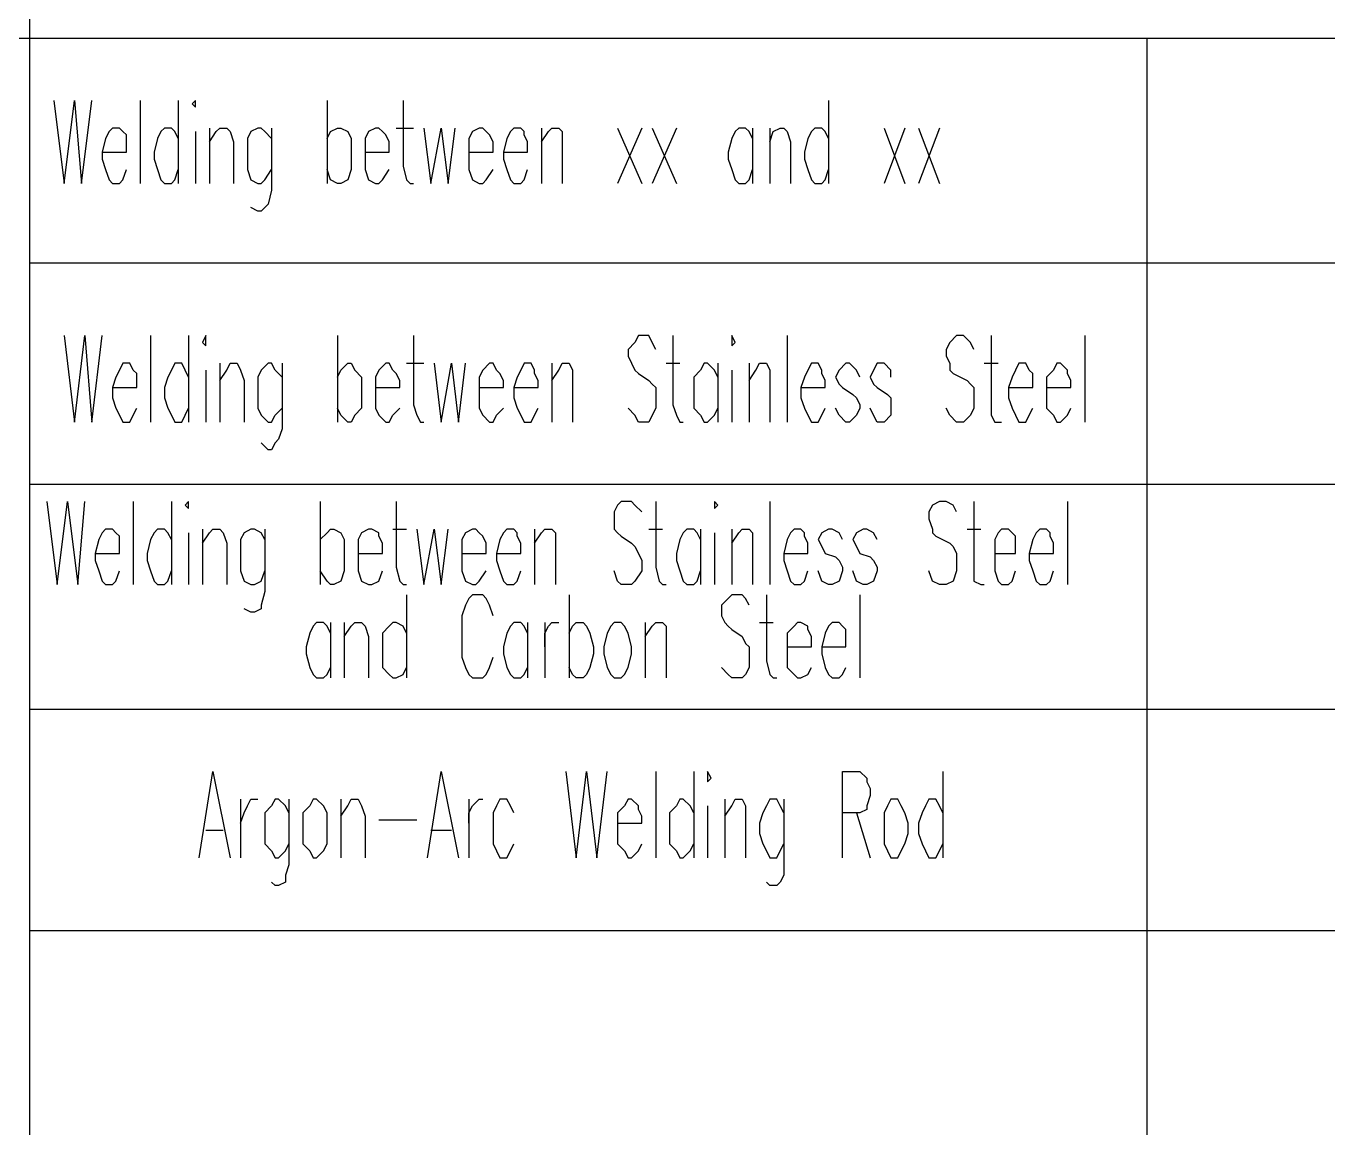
# Model space of a CAD drawing. Extents: x 13.06 to 16.25, y 9.33 to 13.85.
# Drawn here: x 15.7387 to 15.9896, y 13.1159 to 13.3283 of the extents above; entities that cross this region are included whole.
import ezdxf

# ---------------------------------------------------------------- set-up
doc = ezdxf.new("R2010")
doc.units = 0
doc.header["$MEASUREMENT"] = 0
doc.linetypes.add('AUSGEZOGEN', pattern=[0])
doc.layers.get('0').update_dxf_attribs({"linetype": 'AUSGEZOGEN'})

msp = doc.modelspace()

# ---------------------------------------------------------------- linework, layer by layer
for points in [[(15.73933, 13.584), (15.73933, 12.81)], [(15.71267, 13.326), (16.19667, 13.326)], [(15.95467, 13.326), (15.95467, 12.81)], [(15.744, 13.314), (15.746, 13.298), (15.746, 13.298), (15.748, 13.314), (15.748, 13.314), (15.74933, 13.298), (15.74933, 13.298), (15.75133, 13.314)], [(15.76067, 13.314), (15.76067, 13.298)], [(15.768, 13.314), (15.768, 13.298)], [(15.77067, 13.31333), (15.77133, 13.31267), (15.77133, 13.31267), (15.77133, 13.314), (15.77133, 13.314), (15.77067, 13.31333), (15.77067, 13.31333)], [(15.79667, 13.314), (15.79667, 13.298)], [(15.81133, 13.314), (15.81133, 13.30133), (15.81133, 13.30133), (15.812, 13.29867), (15.812, 13.29867), (15.81267, 13.298), (15.81267, 13.298), (15.81333, 13.298)], [(15.89333, 13.314), (15.89333, 13.298)], [(15.75333, 13.304), (15.758, 13.304), (15.758, 13.304), (15.758, 13.306), (15.758, 13.306), (15.758, 13.30733), (15.758, 13.30733), (15.75733, 13.308), (15.75733, 13.308), (15.75667, 13.30867), (15.75667, 13.30867), (15.75533, 13.30867), (15.75533, 13.30867), (15.75467, 13.308), (15.75467, 13.308), (15.754, 13.30667), (15.754, 13.30667), (15.75333, 13.304), (15.75333, 13.304), (15.75333, 13.30267), (15.75333, 13.30267), (15.754, 13.30067), (15.754, 13.30067), (15.75467, 13.29867), (15.75467, 13.29867), (15.75533, 13.298), (15.75533, 13.298), (15.75667, 13.298), (15.75667, 13.298), (15.75733, 13.29867), (15.75733, 13.29867), (15.758, 13.30067)], [(15.768, 13.30667), (15.76733, 13.308), (15.76733, 13.308), (15.76667, 13.30867), (15.76667, 13.30867), (15.76533, 13.30867), (15.76533, 13.30867), (15.76467, 13.308), (15.76467, 13.308), (15.764, 13.30667), (15.764, 13.30667), (15.76333, 13.304), (15.76333, 13.304), (15.76333, 13.30267), (15.76333, 13.30267), (15.764, 13.30067), (15.764, 13.30067), (15.76467, 13.29867), (15.76467, 13.29867), (15.76533, 13.298), (15.76533, 13.298), (15.76667, 13.298), (15.76667, 13.298), (15.76733, 13.29867), (15.76733, 13.29867), (15.768, 13.30067)], [(15.77133, 13.308), (15.77133, 13.298)], [(15.774, 13.30867), (15.774, 13.298)], [(15.774, 13.306), (15.77533, 13.308), (15.77533, 13.308), (15.776, 13.30867), (15.776, 13.30867), (15.77733, 13.30867), (15.77733, 13.30867), (15.778, 13.308), (15.778, 13.308), (15.77867, 13.306), (15.77867, 13.306), (15.77867, 13.298)], [(15.786, 13.30667), (15.78467, 13.308), (15.78467, 13.308), (15.784, 13.30867), (15.784, 13.30867), (15.78333, 13.30867), (15.78333, 13.30867), (15.782, 13.308), (15.782, 13.308), (15.78133, 13.30667), (15.78133, 13.30667), (15.78133, 13.30067), (15.78133, 13.30067), (15.782, 13.29867), (15.782, 13.29867), (15.78333, 13.298), (15.78333, 13.298), (15.784, 13.298), (15.784, 13.298), (15.78467, 13.29867), (15.78467, 13.29867), (15.786, 13.30067)], [(15.786, 13.30867), (15.786, 13.29667), (15.786, 13.29667), (15.78533, 13.294), (15.78533, 13.294), (15.78467, 13.29333), (15.78467, 13.29333), (15.784, 13.29267), (15.784, 13.29267), (15.78333, 13.29267), (15.78333, 13.29267), (15.782, 13.29333)], [(15.79667, 13.30667), (15.79733, 13.308), (15.79733, 13.308), (15.79867, 13.30867), (15.79867, 13.30867), (15.79933, 13.30867), (15.79933, 13.30867), (15.80067, 13.308), (15.80067, 13.308), (15.80133, 13.30667), (15.80133, 13.30667), (15.80133, 13.30067), (15.80133, 13.30067), (15.80067, 13.29867), (15.80067, 13.29867), (15.79933, 13.298), (15.79933, 13.298), (15.79867, 13.298), (15.79867, 13.298), (15.79733, 13.29867), (15.79733, 13.29867), (15.79667, 13.30067)], [(15.804, 13.304), (15.80867, 13.304), (15.80867, 13.304), (15.80867, 13.306), (15.80867, 13.306), (15.808, 13.30733), (15.808, 13.30733), (15.80733, 13.308), (15.80733, 13.308), (15.80667, 13.30867), (15.80667, 13.30867), (15.806, 13.30867), (15.806, 13.30867), (15.80467, 13.308), (15.80467, 13.308), (15.804, 13.30667), (15.804, 13.30667), (15.804, 13.30067), (15.804, 13.30067), (15.80467, 13.29867), (15.80467, 13.29867), (15.806, 13.298), (15.806, 13.298), (15.80667, 13.298), (15.80667, 13.298), (15.80733, 13.29867), (15.80733, 13.29867), (15.80867, 13.30067)], [(15.81, 13.30867), (15.81333, 13.30867)], [(15.81533, 13.30867), (15.81667, 13.298), (15.81667, 13.298), (15.81867, 13.30867), (15.81867, 13.30867), (15.82, 13.298), (15.82, 13.298), (15.82133, 13.30867)], [(15.824, 13.304), (15.82867, 13.304), (15.82867, 13.304), (15.82867, 13.306), (15.82867, 13.306), (15.828, 13.30733), (15.828, 13.30733), (15.82733, 13.308), (15.82733, 13.308), (15.82667, 13.30867), (15.82667, 13.30867), (15.826, 13.30867), (15.826, 13.30867), (15.82467, 13.308), (15.82467, 13.308), (15.824, 13.30667), (15.824, 13.30667), (15.824, 13.30067), (15.824, 13.30067), (15.82467, 13.29867), (15.82467, 13.29867), (15.826, 13.298), (15.826, 13.298), (15.82667, 13.298), (15.82667, 13.298), (15.82733, 13.29867), (15.82733, 13.29867), (15.82867, 13.30067)], [(15.83067, 13.304), (15.83533, 13.304), (15.83533, 13.304), (15.83533, 13.306), (15.83533, 13.306), (15.83467, 13.30733), (15.83467, 13.30733), (15.83467, 13.308), (15.83467, 13.308), (15.834, 13.30867), (15.834, 13.30867), (15.83267, 13.30867), (15.83267, 13.30867), (15.832, 13.308), (15.832, 13.308), (15.83133, 13.30667), (15.83133, 13.30667), (15.83067, 13.304), (15.83067, 13.304), (15.83067, 13.30267), (15.83067, 13.30267), (15.83133, 13.30067), (15.83133, 13.30067), (15.832, 13.29867), (15.832, 13.29867), (15.83267, 13.298), (15.83267, 13.298), (15.834, 13.298), (15.834, 13.298), (15.83467, 13.29867), (15.83467, 13.29867), (15.83533, 13.30067)], [(15.838, 13.30867), (15.838, 13.298)], [(15.838, 13.306), (15.83933, 13.308), (15.83933, 13.308), (15.84, 13.30867), (15.84, 13.30867), (15.84133, 13.30867), (15.84133, 13.30867), (15.842, 13.308), (15.842, 13.308), (15.842, 13.298)], [(15.85267, 13.30867), (15.85733, 13.298)], [(15.85733, 13.30867), (15.85267, 13.298)], [(15.85933, 13.30867), (15.864, 13.298)], [(15.864, 13.30867), (15.85933, 13.298)], [(15.87867, 13.30667), (15.878, 13.308), (15.878, 13.308), (15.87733, 13.30867), (15.87733, 13.30867), (15.876, 13.30867), (15.876, 13.30867), (15.87533, 13.308), (15.87533, 13.308), (15.87467, 13.30667), (15.87467, 13.30667), (15.874, 13.304), (15.874, 13.304), (15.874, 13.30267), (15.874, 13.30267), (15.87467, 13.30067), (15.87467, 13.30067), (15.87533, 13.29867), (15.87533, 13.29867), (15.876, 13.298), (15.876, 13.298), (15.87733, 13.298), (15.87733, 13.298), (15.878, 13.29867), (15.878, 13.29867), (15.87867, 13.30067)], [(15.87867, 13.30867), (15.87867, 13.298)], [(15.882, 13.30867), (15.882, 13.298)], [(15.882, 13.306), (15.88267, 13.308), (15.88267, 13.308), (15.884, 13.30867), (15.884, 13.30867), (15.88467, 13.30867), (15.88467, 13.30867), (15.88533, 13.308), (15.88533, 13.308), (15.886, 13.306), (15.886, 13.306), (15.886, 13.298)], [(15.89333, 13.30667), (15.89267, 13.308), (15.89267, 13.308), (15.892, 13.30867), (15.892, 13.30867), (15.89067, 13.30867), (15.89067, 13.30867), (15.89, 13.308), (15.89, 13.308), (15.88933, 13.30667), (15.88933, 13.30667), (15.88867, 13.304), (15.88867, 13.304), (15.88867, 13.30267), (15.88867, 13.30267), (15.88933, 13.30067), (15.88933, 13.30067), (15.89, 13.29867), (15.89, 13.29867), (15.89067, 13.298), (15.89067, 13.298), (15.892, 13.298), (15.892, 13.298), (15.89267, 13.29867), (15.89267, 13.29867), (15.89333, 13.30067)], [(15.904, 13.30867), (15.908, 13.298)], [(15.908, 13.30867), (15.904, 13.298)], [(15.91067, 13.30867), (15.91467, 13.298)], [(15.91467, 13.30867), (15.91067, 13.298)], [(15.73933, 13.28267), (16.19667, 13.28267)], [(15.746, 13.26867), (15.748, 13.252), (15.748, 13.252), (15.75, 13.26867), (15.75, 13.26867), (15.75133, 13.252), (15.75133, 13.252), (15.75333, 13.26867)], [(15.76267, 13.26867), (15.76267, 13.252)], [(15.77, 13.26867), (15.77, 13.252)], [(15.77267, 13.26733), (15.77333, 13.26667), (15.77333, 13.26667), (15.77333, 13.26867), (15.77333, 13.26867), (15.77267, 13.26733), (15.77267, 13.26733)], [(15.79867, 13.26867), (15.79867, 13.252)], [(15.81333, 13.26867), (15.81333, 13.25533), (15.81333, 13.25533), (15.814, 13.25333), (15.814, 13.25333), (15.81467, 13.252), (15.81467, 13.252), (15.81533, 13.252)], [(15.86, 13.266), (15.85933, 13.26733), (15.85933, 13.26733), (15.85867, 13.26867), (15.85867, 13.26867), (15.85667, 13.26867), (15.85667, 13.26867), (15.856, 13.26733), (15.856, 13.26733), (15.85467, 13.266), (15.85467, 13.266), (15.85467, 13.26467), (15.85467, 13.26467), (15.85533, 13.26333), (15.85533, 13.26333), (15.856, 13.262), (15.856, 13.262), (15.85667, 13.26133), (15.85667, 13.26133), (15.85867, 13.26), (15.85867, 13.26), (15.85933, 13.25933), (15.85933, 13.25933), (15.86, 13.25867), (15.86, 13.25867), (15.86, 13.25467), (15.86, 13.25467), (15.85933, 13.25333), (15.85933, 13.25333), (15.85867, 13.252), (15.85867, 13.252), (15.85667, 13.252), (15.85667, 13.252), (15.856, 13.25333), (15.856, 13.25333), (15.85467, 13.25467)], [(15.86333, 13.26867), (15.86333, 13.25533), (15.86333, 13.25533), (15.864, 13.25333), (15.864, 13.25333), (15.86467, 13.252), (15.86467, 13.252), (15.86533, 13.252)], [(15.87467, 13.26733), (15.87467, 13.26667), (15.87467, 13.26667), (15.87533, 13.26733), (15.87533, 13.26733), (15.87467, 13.26867), (15.87467, 13.26867), (15.87467, 13.26733), (15.87467, 13.26733)], [(15.88533, 13.26867), (15.88533, 13.252)], [(15.92133, 13.266), (15.92067, 13.26733), (15.92067, 13.26733), (15.91933, 13.26867), (15.91933, 13.26867), (15.918, 13.26867), (15.918, 13.26867), (15.91667, 13.26733), (15.91667, 13.26733), (15.916, 13.266), (15.916, 13.266), (15.916, 13.26467), (15.916, 13.26467), (15.91667, 13.26333), (15.91667, 13.26333), (15.91667, 13.262), (15.91667, 13.262), (15.91733, 13.26133), (15.91733, 13.26133), (15.92, 13.26), (15.92, 13.26), (15.92067, 13.25933), (15.92067, 13.25933), (15.92133, 13.25867), (15.92133, 13.25867), (15.92133, 13.25467), (15.92133, 13.25467), (15.92067, 13.25333), (15.92067, 13.25333), (15.91933, 13.252), (15.91933, 13.252), (15.918, 13.252), (15.918, 13.252), (15.91667, 13.25333), (15.91667, 13.25333), (15.916, 13.25467)], [(15.92467, 13.26867), (15.92467, 13.25333), (15.92467, 13.25333), (15.92533, 13.252), (15.92533, 13.252), (15.92667, 13.252)], [(15.94267, 13.26867), (15.94267, 13.252)], [(15.75533, 13.25867), (15.76, 13.25867), (15.76, 13.25867), (15.76, 13.26), (15.76, 13.26), (15.76, 13.26133), (15.76, 13.26133), (15.75933, 13.262), (15.75933, 13.262), (15.75867, 13.26333), (15.75867, 13.26333), (15.75733, 13.26333), (15.75733, 13.26333), (15.75667, 13.262), (15.75667, 13.262), (15.756, 13.26067), (15.756, 13.26067), (15.75533, 13.25867), (15.75533, 13.25867), (15.75533, 13.25667), (15.75533, 13.25667), (15.756, 13.25467), (15.756, 13.25467), (15.75667, 13.25333), (15.75667, 13.25333), (15.75733, 13.252), (15.75733, 13.252), (15.75867, 13.252), (15.75867, 13.252), (15.75933, 13.25333), (15.75933, 13.25333), (15.76, 13.25467)], [(15.77, 13.26067), (15.76933, 13.262), (15.76933, 13.262), (15.76867, 13.26333), (15.76867, 13.26333), (15.76733, 13.26333), (15.76733, 13.26333), (15.76667, 13.262), (15.76667, 13.262), (15.766, 13.26067), (15.766, 13.26067), (15.76533, 13.25867), (15.76533, 13.25867), (15.76533, 13.25667), (15.76533, 13.25667), (15.766, 13.25467), (15.766, 13.25467), (15.76667, 13.25333), (15.76667, 13.25333), (15.76733, 13.252), (15.76733, 13.252), (15.76867, 13.252), (15.76867, 13.252), (15.76933, 13.25333), (15.76933, 13.25333), (15.77, 13.25467)], [(15.77333, 13.262), (15.77333, 13.252)], [(15.776, 13.26333), (15.776, 13.252)], [(15.776, 13.26), (15.77733, 13.262), (15.77733, 13.262), (15.778, 13.26333), (15.778, 13.26333), (15.77933, 13.26333), (15.77933, 13.26333), (15.78, 13.262), (15.78, 13.262), (15.78067, 13.26), (15.78067, 13.26), (15.78067, 13.252)], [(15.788, 13.26067), (15.78667, 13.262), (15.78667, 13.262), (15.786, 13.26333), (15.786, 13.26333), (15.78533, 13.26333), (15.78533, 13.26333), (15.784, 13.262), (15.784, 13.262), (15.78333, 13.26067), (15.78333, 13.26067), (15.78333, 13.25467), (15.78333, 13.25467), (15.784, 13.25333), (15.784, 13.25333), (15.78533, 13.252), (15.78533, 13.252), (15.786, 13.252), (15.786, 13.252), (15.78667, 13.25333), (15.78667, 13.25333), (15.788, 13.25467)], [(15.788, 13.26333), (15.788, 13.25067), (15.788, 13.25067), (15.78733, 13.24867), (15.78733, 13.24867), (15.78667, 13.248), (15.78667, 13.248), (15.786, 13.24667), (15.786, 13.24667), (15.78533, 13.24667), (15.78533, 13.24667), (15.784, 13.248)], [(15.79867, 13.26067), (15.79933, 13.262), (15.79933, 13.262), (15.80067, 13.26333), (15.80067, 13.26333), (15.80133, 13.26333), (15.80133, 13.26333), (15.802, 13.262), (15.802, 13.262), (15.80333, 13.26067), (15.80333, 13.26067), (15.80333, 13.25467), (15.80333, 13.25467), (15.802, 13.25333), (15.802, 13.25333), (15.80133, 13.252), (15.80133, 13.252), (15.80067, 13.252), (15.80067, 13.252), (15.79933, 13.25333), (15.79933, 13.25333), (15.79867, 13.25467)], [(15.806, 13.25867), (15.81067, 13.25867), (15.81067, 13.25867), (15.81067, 13.26), (15.81067, 13.26), (15.81, 13.26133), (15.81, 13.26133), (15.80933, 13.262), (15.80933, 13.262), (15.80867, 13.26333), (15.80867, 13.26333), (15.808, 13.26333), (15.808, 13.26333), (15.80667, 13.262), (15.80667, 13.262), (15.806, 13.26067), (15.806, 13.26067), (15.806, 13.25467), (15.806, 13.25467), (15.80667, 13.25333), (15.80667, 13.25333), (15.808, 13.252), (15.808, 13.252), (15.80867, 13.252), (15.80867, 13.252), (15.80933, 13.25333), (15.80933, 13.25333), (15.81067, 13.25467)], [(15.812, 13.26333), (15.81533, 13.26333)], [(15.81733, 13.26333), (15.81867, 13.252), (15.81867, 13.252), (15.82067, 13.26333), (15.82067, 13.26333), (15.822, 13.252), (15.822, 13.252), (15.82333, 13.26333)], [(15.826, 13.25867), (15.83067, 13.25867), (15.83067, 13.25867), (15.83067, 13.26), (15.83067, 13.26), (15.83, 13.26133), (15.83, 13.26133), (15.82933, 13.262), (15.82933, 13.262), (15.82867, 13.26333), (15.82867, 13.26333), (15.828, 13.26333), (15.828, 13.26333), (15.82667, 13.262), (15.82667, 13.262), (15.826, 13.26067), (15.826, 13.26067), (15.826, 13.25467), (15.826, 13.25467), (15.82667, 13.25333), (15.82667, 13.25333), (15.828, 13.252), (15.828, 13.252), (15.82867, 13.252), (15.82867, 13.252), (15.82933, 13.25333), (15.82933, 13.25333), (15.83067, 13.25467)], [(15.83267, 13.25867), (15.83733, 13.25867), (15.83733, 13.25867), (15.83733, 13.26), (15.83733, 13.26), (15.83667, 13.26133), (15.83667, 13.26133), (15.83667, 13.262), (15.83667, 13.262), (15.836, 13.26333), (15.836, 13.26333), (15.83467, 13.26333), (15.83467, 13.26333), (15.834, 13.262), (15.834, 13.262), (15.83333, 13.26067), (15.83333, 13.26067), (15.83267, 13.25867), (15.83267, 13.25867), (15.83267, 13.25667), (15.83267, 13.25667), (15.83333, 13.25467), (15.83333, 13.25467), (15.834, 13.25333), (15.834, 13.25333), (15.83467, 13.252), (15.83467, 13.252), (15.836, 13.252), (15.836, 13.252), (15.83667, 13.25333), (15.83667, 13.25333), (15.83733, 13.25467)], [(15.84, 13.26333), (15.84, 13.252)], [(15.84, 13.26), (15.84133, 13.262), (15.84133, 13.262), (15.842, 13.26333), (15.842, 13.26333), (15.84333, 13.26333), (15.84333, 13.26333), (15.844, 13.262), (15.844, 13.262), (15.844, 13.252)], [(15.862, 13.26333), (15.86467, 13.26333)], [(15.872, 13.26067), (15.87133, 13.262), (15.87133, 13.262), (15.87, 13.26333), (15.87, 13.26333), (15.86933, 13.26333), (15.86933, 13.26333), (15.86867, 13.262), (15.86867, 13.262), (15.86733, 13.26067), (15.86733, 13.26067), (15.86733, 13.25467), (15.86733, 13.25467), (15.86867, 13.25333), (15.86867, 13.25333), (15.86933, 13.252), (15.86933, 13.252), (15.87, 13.252), (15.87, 13.252), (15.87133, 13.25333), (15.87133, 13.25333), (15.872, 13.25467)], [(15.872, 13.26333), (15.872, 13.252)], [(15.87467, 13.262), (15.87467, 13.252)], [(15.878, 13.26333), (15.878, 13.252)], [(15.878, 13.26), (15.87933, 13.262), (15.87933, 13.262), (15.88, 13.26333), (15.88, 13.26333), (15.88133, 13.26333), (15.88133, 13.26333), (15.882, 13.262), (15.882, 13.262), (15.882, 13.252)], [(15.888, 13.25867), (15.89267, 13.25867), (15.89267, 13.25867), (15.89267, 13.26), (15.89267, 13.26), (15.892, 13.26133), (15.892, 13.26133), (15.892, 13.262), (15.892, 13.262), (15.89133, 13.26333), (15.89133, 13.26333), (15.89, 13.26333), (15.89, 13.26333), (15.88933, 13.262), (15.88933, 13.262), (15.88867, 13.26067), (15.88867, 13.26067), (15.888, 13.25867), (15.888, 13.25867), (15.888, 13.25667), (15.888, 13.25667), (15.88867, 13.25467), (15.88867, 13.25467), (15.88933, 13.25333), (15.88933, 13.25333), (15.89, 13.252), (15.89, 13.252), (15.89133, 13.252), (15.89133, 13.252), (15.892, 13.25333), (15.892, 13.25333), (15.89267, 13.25467)], [(15.89933, 13.26067), (15.89867, 13.262), (15.89867, 13.262), (15.89733, 13.26333), (15.89733, 13.26333), (15.89667, 13.26333), (15.89667, 13.26333), (15.89533, 13.262), (15.89533, 13.262), (15.89467, 13.26067), (15.89467, 13.26067), (15.89533, 13.25933), (15.89533, 13.25933), (15.896, 13.25867), (15.896, 13.25867), (15.898, 13.25733), (15.898, 13.25733), (15.89867, 13.25667), (15.89867, 13.25667), (15.89933, 13.25533), (15.89933, 13.25533), (15.89933, 13.25467), (15.89933, 13.25467), (15.89867, 13.25333), (15.89867, 13.25333), (15.89733, 13.252), (15.89733, 13.252), (15.89667, 13.252), (15.89667, 13.252), (15.89533, 13.25333), (15.89533, 13.25333), (15.89467, 13.25467)], [(15.90533, 13.26067), (15.90533, 13.262), (15.90533, 13.262), (15.904, 13.26333), (15.904, 13.26333), (15.90267, 13.26333), (15.90267, 13.26333), (15.902, 13.262), (15.902, 13.262), (15.90133, 13.26067), (15.90133, 13.26067), (15.902, 13.25933), (15.902, 13.25933), (15.90267, 13.25867), (15.90267, 13.25867), (15.90467, 13.25733), (15.90467, 13.25733), (15.90533, 13.25667), (15.90533, 13.25667), (15.90533, 13.25333), (15.90533, 13.25333), (15.904, 13.252), (15.904, 13.252), (15.90267, 13.252), (15.90267, 13.252), (15.902, 13.25333), (15.902, 13.25333), (15.90133, 13.25467)], [(15.92333, 13.26333), (15.926, 13.26333)], [(15.928, 13.25867), (15.93267, 13.25867), (15.93267, 13.25867), (15.93267, 13.26), (15.93267, 13.26), (15.93267, 13.26133), (15.93267, 13.26133), (15.932, 13.262), (15.932, 13.262), (15.93133, 13.26333), (15.93133, 13.26333), (15.93, 13.26333), (15.93, 13.26333), (15.92933, 13.262), (15.92933, 13.262), (15.92867, 13.26067), (15.92867, 13.26067), (15.928, 13.25867), (15.928, 13.25867), (15.928, 13.25667), (15.928, 13.25667), (15.92867, 13.25467), (15.92867, 13.25467), (15.92933, 13.25333), (15.92933, 13.25333), (15.93, 13.252), (15.93, 13.252), (15.93133, 13.252), (15.93133, 13.252), (15.932, 13.25333), (15.932, 13.25333), (15.93267, 13.25467)], [(15.93533, 13.25867), (15.94, 13.25867), (15.94, 13.25867), (15.94, 13.26), (15.94, 13.26), (15.93933, 13.26133), (15.93933, 13.26133), (15.93933, 13.262), (15.93933, 13.262), (15.938, 13.26333), (15.938, 13.26333), (15.93733, 13.26333), (15.93733, 13.26333), (15.93667, 13.262), (15.93667, 13.262), (15.93533, 13.26067), (15.93533, 13.26067), (15.93533, 13.25467), (15.93533, 13.25467), (15.93667, 13.25333), (15.93667, 13.25333), (15.93733, 13.252), (15.93733, 13.252), (15.938, 13.252), (15.938, 13.252), (15.93933, 13.25333), (15.93933, 13.25333), (15.94, 13.25467)], [(15.73933, 13.24), (16.19667, 13.24)], [(15.74267, 13.23667), (15.74467, 13.22067), (15.74467, 13.22067), (15.74667, 13.23667), (15.74667, 13.23667), (15.74867, 13.22067), (15.74867, 13.22067), (15.75, 13.23667)], [(15.75933, 13.23667), (15.75933, 13.22067)], [(15.76667, 13.23667), (15.76667, 13.22067)], [(15.76933, 13.236), (15.77, 13.23533), (15.77, 13.23533), (15.77, 13.23667), (15.77, 13.23667), (15.76933, 13.236), (15.76933, 13.236)], [(15.79533, 13.23667), (15.79533, 13.22067)], [(15.81, 13.23667), (15.81, 13.224), (15.81, 13.224), (15.81067, 13.22133), (15.81067, 13.22133), (15.81133, 13.22067), (15.81133, 13.22067), (15.812, 13.22067)], [(15.85733, 13.23467), (15.856, 13.236), (15.856, 13.236), (15.85533, 13.23667), (15.85533, 13.23667), (15.85333, 13.23667), (15.85333, 13.23667), (15.85267, 13.236), (15.85267, 13.236), (15.852, 13.23467), (15.852, 13.23467), (15.852, 13.23133), (15.852, 13.23133), (15.85267, 13.23067), (15.85267, 13.23067), (15.85333, 13.23), (15.85333, 13.23), (15.85533, 13.22867), (15.85533, 13.22867), (15.856, 13.228), (15.856, 13.228), (15.85667, 13.22667), (15.85667, 13.22667), (15.85733, 13.22533), (15.85733, 13.22533), (15.85733, 13.22333), (15.85733, 13.22333), (15.856, 13.22133), (15.856, 13.22133), (15.85533, 13.22067), (15.85533, 13.22067), (15.85333, 13.22067), (15.85333, 13.22067), (15.85267, 13.22133), (15.85267, 13.22133), (15.852, 13.22333)], [(15.86, 13.23667), (15.86, 13.224), (15.86, 13.224), (15.86067, 13.22133), (15.86067, 13.22133), (15.86133, 13.22067), (15.86133, 13.22067), (15.862, 13.22067)], [(15.87133, 13.236), (15.87133, 13.23533), (15.87133, 13.23533), (15.872, 13.236), (15.872, 13.236), (15.87133, 13.23667), (15.87133, 13.23667), (15.87133, 13.236), (15.87133, 13.236)], [(15.882, 13.23667), (15.882, 13.22067)], [(15.918, 13.23467), (15.91733, 13.236), (15.91733, 13.236), (15.916, 13.23667), (15.916, 13.23667), (15.91467, 13.23667), (15.91467, 13.23667), (15.91333, 13.236), (15.91333, 13.236), (15.91267, 13.23467), (15.91267, 13.23467), (15.91267, 13.23333), (15.91267, 13.23333), (15.91333, 13.23133), (15.91333, 13.23133), (15.91333, 13.23067), (15.91333, 13.23067), (15.914, 13.23), (15.914, 13.23), (15.91667, 13.22867), (15.91667, 13.22867), (15.91733, 13.228), (15.91733, 13.228), (15.918, 13.22667), (15.918, 13.22667), (15.918, 13.22333), (15.918, 13.22333), (15.91733, 13.22133), (15.91733, 13.22133), (15.916, 13.22067), (15.916, 13.22067), (15.91467, 13.22067), (15.91467, 13.22067), (15.91333, 13.22133), (15.91333, 13.22133), (15.91267, 13.22333)], [(15.92133, 13.23667), (15.92133, 13.22133), (15.92133, 13.22133), (15.92267, 13.22067), (15.92267, 13.22067), (15.92333, 13.22067)], [(15.93933, 13.23667), (15.93933, 13.22067)], [(15.752, 13.22667), (15.75667, 13.22667), (15.75667, 13.22667), (15.75667, 13.22867), (15.75667, 13.22867), (15.75667, 13.23), (15.75667, 13.23), (15.756, 13.23067), (15.756, 13.23067), (15.75533, 13.23133), (15.75533, 13.23133), (15.754, 13.23133), (15.754, 13.23133), (15.75333, 13.23067), (15.75333, 13.23067), (15.75267, 13.22933), (15.75267, 13.22933), (15.752, 13.22667), (15.752, 13.22667), (15.752, 13.22533), (15.752, 13.22533), (15.75267, 13.22333), (15.75267, 13.22333), (15.75333, 13.22133), (15.75333, 13.22133), (15.754, 13.22067), (15.754, 13.22067), (15.75533, 13.22067), (15.75533, 13.22067), (15.756, 13.22133), (15.756, 13.22133), (15.75667, 13.22333)], [(15.76667, 13.22933), (15.766, 13.23067), (15.766, 13.23067), (15.76533, 13.23133), (15.76533, 13.23133), (15.764, 13.23133), (15.764, 13.23133), (15.76333, 13.23067), (15.76333, 13.23067), (15.76267, 13.22933), (15.76267, 13.22933), (15.762, 13.22667), (15.762, 13.22667), (15.762, 13.22533), (15.762, 13.22533), (15.76267, 13.22333), (15.76267, 13.22333), (15.76333, 13.22133), (15.76333, 13.22133), (15.764, 13.22067), (15.764, 13.22067), (15.76533, 13.22067), (15.76533, 13.22067), (15.766, 13.22133), (15.766, 13.22133), (15.76667, 13.22333)], [(15.77, 13.23067), (15.77, 13.22067)], [(15.77267, 13.23133), (15.77267, 13.22067)], [(15.77267, 13.22867), (15.774, 13.23067), (15.774, 13.23067), (15.77467, 13.23133), (15.77467, 13.23133), (15.776, 13.23133), (15.776, 13.23133), (15.77667, 13.23067), (15.77667, 13.23067), (15.77733, 13.22867), (15.77733, 13.22867), (15.77733, 13.22067)], [(15.78467, 13.22933), (15.784, 13.23067), (15.784, 13.23067), (15.78267, 13.23133), (15.78267, 13.23133), (15.782, 13.23133), (15.782, 13.23133), (15.78067, 13.23067), (15.78067, 13.23067), (15.78, 13.22933), (15.78, 13.22933), (15.78, 13.22333), (15.78, 13.22333), (15.78067, 13.22133), (15.78067, 13.22133), (15.782, 13.22067), (15.782, 13.22067), (15.78267, 13.22067), (15.78267, 13.22067), (15.784, 13.22133), (15.784, 13.22133), (15.78467, 13.22333)], [(15.78467, 13.23133), (15.78467, 13.21933), (15.78467, 13.21933), (15.784, 13.21667), (15.784, 13.21667), (15.784, 13.216), (15.784, 13.216), (15.78267, 13.21533), (15.78267, 13.21533), (15.782, 13.21533), (15.782, 13.21533), (15.78067, 13.216)], [(15.79533, 13.22933), (15.79667, 13.23067), (15.79667, 13.23067), (15.79733, 13.23133), (15.79733, 13.23133), (15.798, 13.23133), (15.798, 13.23133), (15.79933, 13.23067), (15.79933, 13.23067), (15.8, 13.22933), (15.8, 13.22933), (15.8, 13.22333), (15.8, 13.22333), (15.79933, 13.22133), (15.79933, 13.22133), (15.798, 13.22067), (15.798, 13.22067), (15.79733, 13.22067), (15.79733, 13.22067), (15.79667, 13.22133), (15.79667, 13.22133), (15.79533, 13.22333)], [(15.80267, 13.22667), (15.80733, 13.22667), (15.80733, 13.22667), (15.80733, 13.22867), (15.80733, 13.22867), (15.80667, 13.23), (15.80667, 13.23), (15.80667, 13.23067), (15.80667, 13.23067), (15.80533, 13.23133), (15.80533, 13.23133), (15.80467, 13.23133), (15.80467, 13.23133), (15.80333, 13.23067), (15.80333, 13.23067), (15.80267, 13.22933), (15.80267, 13.22933), (15.80267, 13.22333), (15.80267, 13.22333), (15.80333, 13.22133), (15.80333, 13.22133), (15.80467, 13.22067), (15.80467, 13.22067), (15.80533, 13.22067), (15.80533, 13.22067), (15.80667, 13.22133), (15.80667, 13.22133), (15.80733, 13.22333)], [(15.80933, 13.23133), (15.812, 13.23133)], [(15.814, 13.23133), (15.81533, 13.22067), (15.81533, 13.22067), (15.81733, 13.23133), (15.81733, 13.23133), (15.81867, 13.22067), (15.81867, 13.22067), (15.82, 13.23133)], [(15.82267, 13.22667), (15.82733, 13.22667), (15.82733, 13.22667), (15.82733, 13.22867), (15.82733, 13.22867), (15.82667, 13.23), (15.82667, 13.23), (15.826, 13.23067), (15.826, 13.23067), (15.82533, 13.23133), (15.82533, 13.23133), (15.82467, 13.23133), (15.82467, 13.23133), (15.82333, 13.23067), (15.82333, 13.23067), (15.82267, 13.22933), (15.82267, 13.22933), (15.82267, 13.22333), (15.82267, 13.22333), (15.82333, 13.22133), (15.82333, 13.22133), (15.82467, 13.22067), (15.82467, 13.22067), (15.82533, 13.22067), (15.82533, 13.22067), (15.826, 13.22133), (15.826, 13.22133), (15.82733, 13.22333)], [(15.82933, 13.22667), (15.834, 13.22667), (15.834, 13.22667), (15.834, 13.22867), (15.834, 13.22867), (15.83333, 13.23), (15.83333, 13.23), (15.83333, 13.23067), (15.83333, 13.23067), (15.83267, 13.23133), (15.83267, 13.23133), (15.83133, 13.23133), (15.83133, 13.23133), (15.83067, 13.23067), (15.83067, 13.23067), (15.83, 13.22933), (15.83, 13.22933), (15.82933, 13.22667), (15.82933, 13.22667), (15.82933, 13.22533), (15.82933, 13.22533), (15.83, 13.22333), (15.83, 13.22333), (15.83067, 13.22133), (15.83067, 13.22133), (15.83133, 13.22067), (15.83133, 13.22067), (15.83267, 13.22067), (15.83267, 13.22067), (15.83333, 13.22133), (15.83333, 13.22133), (15.834, 13.22333)], [(15.83667, 13.23133), (15.83667, 13.22067)], [(15.83667, 13.22867), (15.838, 13.23067), (15.838, 13.23067), (15.83867, 13.23133), (15.83867, 13.23133), (15.84, 13.23133), (15.84, 13.23133), (15.84067, 13.23067), (15.84067, 13.23067), (15.84067, 13.22067)], [(15.85867, 13.23133), (15.86133, 13.23133)], [(15.86867, 13.22933), (15.868, 13.23067), (15.868, 13.23067), (15.86733, 13.23133), (15.86733, 13.23133), (15.866, 13.23133), (15.866, 13.23133), (15.86533, 13.23067), (15.86533, 13.23067), (15.86467, 13.22933), (15.86467, 13.22933), (15.864, 13.22667), (15.864, 13.22667), (15.864, 13.22533), (15.864, 13.22533), (15.86467, 13.22333), (15.86467, 13.22333), (15.86533, 13.22133), (15.86533, 13.22133), (15.866, 13.22067), (15.866, 13.22067), (15.86733, 13.22067), (15.86733, 13.22067), (15.868, 13.22133), (15.868, 13.22133), (15.86867, 13.22333)], [(15.86867, 13.23133), (15.86867, 13.22067)], [(15.87133, 13.23067), (15.87133, 13.22067)], [(15.87467, 13.23133), (15.87467, 13.22067)], [(15.87467, 13.22867), (15.876, 13.23067), (15.876, 13.23067), (15.87667, 13.23133), (15.87667, 13.23133), (15.878, 13.23133), (15.878, 13.23133), (15.87867, 13.23067), (15.87867, 13.23067), (15.87867, 13.22067)], [(15.88467, 13.22667), (15.88933, 13.22667), (15.88933, 13.22667), (15.88933, 13.22867), (15.88933, 13.22867), (15.88867, 13.23), (15.88867, 13.23), (15.88867, 13.23067), (15.88867, 13.23067), (15.888, 13.23133), (15.888, 13.23133), (15.88667, 13.23133), (15.88667, 13.23133), (15.886, 13.23067), (15.886, 13.23067), (15.88533, 13.22933), (15.88533, 13.22933), (15.88467, 13.22667), (15.88467, 13.22667), (15.88467, 13.22533), (15.88467, 13.22533), (15.88533, 13.22333), (15.88533, 13.22333), (15.886, 13.22133), (15.886, 13.22133), (15.88667, 13.22067), (15.88667, 13.22067), (15.888, 13.22067), (15.888, 13.22067), (15.88867, 13.22133), (15.88867, 13.22133), (15.88933, 13.22333)], [(15.896, 13.22933), (15.89533, 13.23067), (15.89533, 13.23067), (15.894, 13.23133), (15.894, 13.23133), (15.89333, 13.23133), (15.89333, 13.23133), (15.892, 13.23067), (15.892, 13.23067), (15.89133, 13.22933), (15.89133, 13.22933), (15.892, 13.228), (15.892, 13.228), (15.89267, 13.22667), (15.89267, 13.22667), (15.89467, 13.226), (15.89467, 13.226), (15.89533, 13.22533), (15.89533, 13.22533), (15.896, 13.224), (15.896, 13.224), (15.896, 13.22333), (15.896, 13.22333), (15.89533, 13.22133), (15.89533, 13.22133), (15.894, 13.22067), (15.894, 13.22067), (15.89333, 13.22067), (15.89333, 13.22067), (15.892, 13.22133), (15.892, 13.22133), (15.89133, 13.22333)], [(15.90267, 13.22933), (15.902, 13.23067), (15.902, 13.23067), (15.90067, 13.23133), (15.90067, 13.23133), (15.9, 13.23133), (15.9, 13.23133), (15.89867, 13.23067), (15.89867, 13.23067), (15.898, 13.22933), (15.898, 13.22933), (15.89867, 13.228), (15.89867, 13.228), (15.89933, 13.22667), (15.89933, 13.22667), (15.90133, 13.226), (15.90133, 13.226), (15.902, 13.22533), (15.902, 13.22533), (15.90267, 13.224), (15.90267, 13.224), (15.90267, 13.22333), (15.90267, 13.22333), (15.902, 13.22133), (15.902, 13.22133), (15.90067, 13.22067), (15.90067, 13.22067), (15.9, 13.22067), (15.9, 13.22067), (15.89867, 13.22133), (15.89867, 13.22133), (15.898, 13.22333)], [(15.92, 13.23133), (15.92267, 13.23133)], [(15.92533, 13.22667), (15.92933, 13.22667), (15.92933, 13.22667), (15.92933, 13.22867), (15.92933, 13.22867), (15.92933, 13.23), (15.92933, 13.23), (15.92867, 13.23067), (15.92867, 13.23067), (15.928, 13.23133), (15.928, 13.23133), (15.92667, 13.23133), (15.92667, 13.23133), (15.926, 13.23067), (15.926, 13.23067), (15.92533, 13.22933), (15.92533, 13.22933), (15.92533, 13.22333), (15.92533, 13.22333), (15.926, 13.22133), (15.926, 13.22133), (15.92667, 13.22067), (15.92667, 13.22067), (15.928, 13.22067), (15.928, 13.22067), (15.92867, 13.22133), (15.92867, 13.22133), (15.92933, 13.22333)], [(15.932, 13.22667), (15.93667, 13.22667), (15.93667, 13.22667), (15.93667, 13.22867), (15.93667, 13.22867), (15.936, 13.23), (15.936, 13.23), (15.936, 13.23067), (15.936, 13.23067), (15.93533, 13.23133), (15.93533, 13.23133), (15.934, 13.23133), (15.934, 13.23133), (15.93333, 13.23067), (15.93333, 13.23067), (15.93267, 13.22933), (15.93267, 13.22933), (15.932, 13.22667), (15.932, 13.22667), (15.932, 13.22533), (15.932, 13.22533), (15.93267, 13.22333), (15.93267, 13.22333), (15.93333, 13.22133), (15.93333, 13.22133), (15.934, 13.22067), (15.934, 13.22067), (15.93533, 13.22067), (15.93533, 13.22067), (15.936, 13.22133), (15.936, 13.22133), (15.93667, 13.22333)], [(15.812, 13.21867), (15.812, 13.20267)], [(15.82867, 13.21467), (15.828, 13.21667), (15.828, 13.21667), (15.82733, 13.218), (15.82733, 13.218), (15.82667, 13.21867), (15.82667, 13.21867), (15.82467, 13.21867), (15.82467, 13.21867), (15.824, 13.218), (15.824, 13.218), (15.82333, 13.21667), (15.82333, 13.21667), (15.82267, 13.21467), (15.82267, 13.21467), (15.82267, 13.20667), (15.82267, 13.20667), (15.82333, 13.20467), (15.82333, 13.20467), (15.824, 13.20333), (15.824, 13.20333), (15.82467, 13.20267), (15.82467, 13.20267), (15.82667, 13.20267), (15.82667, 13.20267), (15.82733, 13.20333), (15.82733, 13.20333), (15.828, 13.20467), (15.828, 13.20467), (15.82867, 13.20667)], [(15.84333, 13.21867), (15.84333, 13.20267)], [(15.878, 13.21667), (15.87733, 13.218), (15.87733, 13.218), (15.87667, 13.21867), (15.87667, 13.21867), (15.87467, 13.21867), (15.87467, 13.21867), (15.874, 13.218), (15.874, 13.218), (15.87267, 13.21667), (15.87267, 13.21667), (15.87267, 13.21467), (15.87267, 13.21467), (15.87333, 13.21333), (15.87333, 13.21333), (15.874, 13.21267), (15.874, 13.21267), (15.87467, 13.212), (15.87467, 13.212), (15.87667, 13.21067), (15.87667, 13.21067), (15.87733, 13.20933), (15.87733, 13.20933), (15.878, 13.20867), (15.878, 13.20867), (15.878, 13.20467), (15.878, 13.20467), (15.87733, 13.20333), (15.87733, 13.20333), (15.87667, 13.20267), (15.87667, 13.20267), (15.87467, 13.20267), (15.87467, 13.20267), (15.874, 13.20333), (15.874, 13.20333), (15.87267, 13.20467)], [(15.88133, 13.21867), (15.88133, 13.206), (15.88133, 13.206), (15.882, 13.20333), (15.882, 13.20333), (15.88267, 13.20267), (15.88267, 13.20267), (15.88333, 13.20267)], [(15.89933, 13.21867), (15.89933, 13.20267)], [(15.79733, 13.21133), (15.79667, 13.21267), (15.79667, 13.21267), (15.796, 13.21333), (15.796, 13.21333), (15.79467, 13.21333), (15.79467, 13.21333), (15.794, 13.21267), (15.794, 13.21267), (15.79333, 13.21133), (15.79333, 13.21133), (15.79267, 13.20867), (15.79267, 13.20867), (15.79267, 13.20733), (15.79267, 13.20733), (15.79333, 13.20467), (15.79333, 13.20467), (15.794, 13.20333), (15.794, 13.20333), (15.79467, 13.20267), (15.79467, 13.20267), (15.796, 13.20267), (15.796, 13.20267), (15.79667, 13.20333), (15.79667, 13.20333), (15.79733, 13.20467)], [(15.79733, 13.21333), (15.79733, 13.20267)], [(15.8, 13.21333), (15.8, 13.20267)], [(15.8, 13.21067), (15.80133, 13.21267), (15.80133, 13.21267), (15.802, 13.21333), (15.802, 13.21333), (15.80333, 13.21333), (15.80333, 13.21333), (15.804, 13.21267), (15.804, 13.21267), (15.80467, 13.21067), (15.80467, 13.21067), (15.80467, 13.20267)], [(15.812, 13.21133), (15.81133, 13.21267), (15.81133, 13.21267), (15.81, 13.21333), (15.81, 13.21333), (15.80933, 13.21333), (15.80933, 13.21333), (15.80867, 13.21267), (15.80867, 13.21267), (15.80733, 13.21133), (15.80733, 13.21133), (15.80733, 13.20467), (15.80733, 13.20467), (15.80867, 13.20333), (15.80867, 13.20333), (15.80933, 13.20267), (15.80933, 13.20267), (15.81, 13.20267), (15.81, 13.20267), (15.81133, 13.20333), (15.81133, 13.20333), (15.812, 13.20467)], [(15.83533, 13.21133), (15.83467, 13.21267), (15.83467, 13.21267), (15.834, 13.21333), (15.834, 13.21333), (15.83267, 13.21333), (15.83267, 13.21333), (15.832, 13.21267), (15.832, 13.21267), (15.83133, 13.21133), (15.83133, 13.21133), (15.83067, 13.20867), (15.83067, 13.20867), (15.83067, 13.20733), (15.83067, 13.20733), (15.83133, 13.20467), (15.83133, 13.20467), (15.832, 13.20333), (15.832, 13.20333), (15.83267, 13.20267), (15.83267, 13.20267), (15.834, 13.20267), (15.834, 13.20267), (15.83467, 13.20333), (15.83467, 13.20333), (15.83533, 13.20467)], [(15.83533, 13.21333), (15.83533, 13.20267)], [(15.83867, 13.21333), (15.83867, 13.20267)], [(15.83867, 13.20867), (15.83867, 13.21133), (15.83867, 13.21133), (15.83933, 13.21267), (15.83933, 13.21267), (15.84, 13.21333), (15.84, 13.21333), (15.84133, 13.21333)], [(15.84333, 13.21133), (15.844, 13.21267), (15.844, 13.21267), (15.84467, 13.21333), (15.84467, 13.21333), (15.846, 13.21333), (15.846, 13.21333), (15.84667, 13.21267), (15.84667, 13.21267), (15.84733, 13.21133), (15.84733, 13.21133), (15.848, 13.20867), (15.848, 13.20867), (15.848, 13.20733), (15.848, 13.20733), (15.84733, 13.20467), (15.84733, 13.20467), (15.84667, 13.20333), (15.84667, 13.20333), (15.846, 13.20267), (15.846, 13.20267), (15.84467, 13.20267), (15.84467, 13.20267), (15.844, 13.20333), (15.844, 13.20333), (15.84333, 13.20467)], [(15.852, 13.21333), (15.85133, 13.21267), (15.85133, 13.21267), (15.85067, 13.21133), (15.85067, 13.21133), (15.85, 13.20867), (15.85, 13.20867), (15.85, 13.20733), (15.85, 13.20733), (15.85067, 13.20467), (15.85067, 13.20467), (15.85133, 13.20333), (15.85133, 13.20333), (15.852, 13.20267), (15.852, 13.20267), (15.85333, 13.20267), (15.85333, 13.20267), (15.854, 13.20333), (15.854, 13.20333), (15.85467, 13.20467), (15.85467, 13.20467), (15.85533, 13.20733), (15.85533, 13.20733), (15.85533, 13.20867), (15.85533, 13.20867), (15.85467, 13.21133), (15.85467, 13.21133), (15.854, 13.21267), (15.854, 13.21267), (15.85333, 13.21333), (15.85333, 13.21333), (15.852, 13.21333), (15.852, 13.21333)], [(15.858, 13.21333), (15.858, 13.20267)], [(15.858, 13.21067), (15.85933, 13.21267), (15.85933, 13.21267), (15.86, 13.21333), (15.86, 13.21333), (15.86133, 13.21333), (15.86133, 13.21333), (15.862, 13.21267), (15.862, 13.21267), (15.862, 13.20267)], [(15.88, 13.21333), (15.88267, 13.21333)], [(15.88533, 13.20867), (15.89, 13.20867), (15.89, 13.20867), (15.89, 13.21067), (15.89, 13.21067), (15.88933, 13.212), (15.88933, 13.212), (15.88933, 13.21267), (15.88933, 13.21267), (15.888, 13.21333), (15.888, 13.21333), (15.88733, 13.21333), (15.88733, 13.21333), (15.88667, 13.21267), (15.88667, 13.21267), (15.88533, 13.21133), (15.88533, 13.21133), (15.88533, 13.20467), (15.88533, 13.20467), (15.88667, 13.20333), (15.88667, 13.20333), (15.88733, 13.20267), (15.88733, 13.20267), (15.888, 13.20267), (15.888, 13.20267), (15.88933, 13.20333), (15.88933, 13.20333), (15.89, 13.20467)], [(15.892, 13.20867), (15.89667, 13.20867), (15.89667, 13.20867), (15.89667, 13.21067), (15.89667, 13.21067), (15.89667, 13.212), (15.89667, 13.212), (15.896, 13.21267), (15.896, 13.21267), (15.89533, 13.21333), (15.89533, 13.21333), (15.894, 13.21333), (15.894, 13.21333), (15.89333, 13.21267), (15.89333, 13.21267), (15.89267, 13.21133), (15.89267, 13.21133), (15.892, 13.20867), (15.892, 13.20867), (15.892, 13.20733), (15.892, 13.20733), (15.89267, 13.20467), (15.89267, 13.20467), (15.89333, 13.20333), (15.89333, 13.20333), (15.894, 13.20267), (15.894, 13.20267), (15.89533, 13.20267), (15.89533, 13.20267), (15.896, 13.20333), (15.896, 13.20333), (15.89667, 13.20467)], [(15.73933, 13.19667), (16.19667, 13.19667)], [(15.772, 13.168), (15.77467, 13.18467), (15.77467, 13.18467), (15.778, 13.168)], [(15.816, 13.168), (15.81867, 13.18467), (15.81867, 13.18467), (15.822, 13.168)], [(15.84267, 13.18467), (15.84467, 13.168), (15.84467, 13.168), (15.84667, 13.18467), (15.84667, 13.18467), (15.84867, 13.168), (15.84867, 13.168), (15.85067, 13.18467)], [(15.86, 13.18467), (15.86, 13.168)], [(15.86733, 13.18467), (15.86733, 13.168)], [(15.87, 13.18333), (15.87, 13.18267), (15.87, 13.18267), (15.87067, 13.18333), (15.87067, 13.18333), (15.87, 13.18467), (15.87, 13.18467), (15.87, 13.18333), (15.87, 13.18333)], [(15.896, 13.168), (15.896, 13.18467), (15.896, 13.18467), (15.89933, 13.18467), (15.89933, 13.18467), (15.90067, 13.18333), (15.90067, 13.18333), (15.90067, 13.18267), (15.90067, 13.18267), (15.90133, 13.18133), (15.90133, 13.18133), (15.90133, 13.18), (15.90133, 13.18), (15.90067, 13.178), (15.90067, 13.178), (15.90067, 13.17733), (15.90067, 13.17733), (15.89933, 13.17667), (15.89933, 13.17667), (15.896, 13.17667)], [(15.91533, 13.18467), (15.91533, 13.168)], [(15.78, 13.17933), (15.78, 13.168)], [(15.78, 13.17467), (15.78067, 13.17667), (15.78067, 13.17667), (15.78133, 13.178), (15.78133, 13.178), (15.782, 13.17933), (15.782, 13.17933), (15.78333, 13.17933)], [(15.78933, 13.17667), (15.78867, 13.178), (15.78867, 13.178), (15.78733, 13.17933), (15.78733, 13.17933), (15.78667, 13.17933), (15.78667, 13.17933), (15.786, 13.178), (15.786, 13.178), (15.78467, 13.17667), (15.78467, 13.17667), (15.78467, 13.17067), (15.78467, 13.17067), (15.786, 13.16933), (15.786, 13.16933), (15.78667, 13.168), (15.78667, 13.168), (15.78733, 13.168), (15.78733, 13.168), (15.78867, 13.16933), (15.78867, 13.16933), (15.78933, 13.17067)], [(15.78933, 13.17933), (15.78933, 13.16667), (15.78933, 13.16667), (15.78867, 13.16467), (15.78867, 13.16467), (15.78867, 13.16333), (15.78867, 13.16333), (15.78733, 13.16267), (15.78733, 13.16267), (15.78667, 13.16267), (15.78667, 13.16267), (15.786, 13.16333)], [(15.794, 13.17933), (15.79333, 13.178), (15.79333, 13.178), (15.792, 13.17667), (15.792, 13.17667), (15.792, 13.17067), (15.792, 13.17067), (15.79333, 13.16933), (15.79333, 13.16933), (15.794, 13.168), (15.794, 13.168), (15.79467, 13.168), (15.79467, 13.168), (15.796, 13.16933), (15.796, 13.16933), (15.79667, 13.17067), (15.79667, 13.17067), (15.79667, 13.17667), (15.79667, 13.17667), (15.796, 13.178), (15.796, 13.178), (15.79467, 13.17933), (15.79467, 13.17933), (15.794, 13.17933), (15.794, 13.17933)], [(15.79933, 13.17933), (15.79933, 13.168)], [(15.79933, 13.176), (15.80067, 13.178), (15.80067, 13.178), (15.80133, 13.17933), (15.80133, 13.17933), (15.80267, 13.17933), (15.80267, 13.17933), (15.80333, 13.178), (15.80333, 13.178), (15.804, 13.176), (15.804, 13.176), (15.804, 13.168)], [(15.824, 13.17933), (15.824, 13.168)], [(15.824, 13.17467), (15.824, 13.17667), (15.824, 13.17667), (15.82467, 13.178), (15.82467, 13.178), (15.826, 13.17933), (15.826, 13.17933), (15.82667, 13.17933)], [(15.83267, 13.17667), (15.832, 13.178), (15.832, 13.178), (15.83133, 13.17933), (15.83133, 13.17933), (15.83, 13.17933), (15.83, 13.17933), (15.82933, 13.178), (15.82933, 13.178), (15.82867, 13.17667), (15.82867, 13.17667), (15.82867, 13.17067), (15.82867, 13.17067), (15.82933, 13.16933), (15.82933, 13.16933), (15.83, 13.168), (15.83, 13.168), (15.83133, 13.168), (15.83133, 13.168), (15.832, 13.16933), (15.832, 13.16933), (15.83267, 13.17067)], [(15.85267, 13.17467), (15.85733, 13.17467), (15.85733, 13.17467), (15.85733, 13.176), (15.85733, 13.176), (15.85667, 13.17733), (15.85667, 13.17733), (15.85667, 13.178), (15.85667, 13.178), (15.85533, 13.17933), (15.85533, 13.17933), (15.85467, 13.17933), (15.85467, 13.17933), (15.854, 13.178), (15.854, 13.178), (15.85267, 13.17667), (15.85267, 13.17667), (15.85267, 13.17067), (15.85267, 13.17067), (15.854, 13.16933), (15.854, 13.16933), (15.85467, 13.168), (15.85467, 13.168), (15.85533, 13.168), (15.85533, 13.168), (15.85667, 13.16933), (15.85667, 13.16933), (15.85733, 13.17067)], [(15.86733, 13.17667), (15.86667, 13.178), (15.86667, 13.178), (15.86533, 13.17933), (15.86533, 13.17933), (15.86467, 13.17933), (15.86467, 13.17933), (15.864, 13.178), (15.864, 13.178), (15.86267, 13.17667), (15.86267, 13.17667), (15.86267, 13.17067), (15.86267, 13.17067), (15.864, 13.16933), (15.864, 13.16933), (15.86467, 13.168), (15.86467, 13.168), (15.86533, 13.168), (15.86533, 13.168), (15.86667, 13.16933), (15.86667, 13.16933), (15.86733, 13.17067)], [(15.87333, 13.17933), (15.87333, 13.168)], [(15.87333, 13.176), (15.87467, 13.178), (15.87467, 13.178), (15.87533, 13.17933), (15.87533, 13.17933), (15.87667, 13.17933), (15.87667, 13.17933), (15.87733, 13.178), (15.87733, 13.178), (15.87733, 13.168)], [(15.88467, 13.17667), (15.884, 13.178), (15.884, 13.178), (15.88333, 13.17933), (15.88333, 13.17933), (15.882, 13.17933), (15.882, 13.17933), (15.88133, 13.178), (15.88133, 13.178), (15.88067, 13.17667), (15.88067, 13.17667), (15.88, 13.17467), (15.88, 13.17467), (15.88, 13.17267), (15.88, 13.17267), (15.88067, 13.17067), (15.88067, 13.17067), (15.88133, 13.16933), (15.88133, 13.16933), (15.882, 13.168), (15.882, 13.168), (15.88333, 13.168), (15.88333, 13.168), (15.884, 13.16933), (15.884, 13.16933), (15.88467, 13.17067)], [(15.88467, 13.17933), (15.88467, 13.16467), (15.88467, 13.16467), (15.884, 13.16333), (15.884, 13.16333), (15.88333, 13.16267), (15.88333, 13.16267), (15.882, 13.16267), (15.882, 13.16267), (15.88133, 13.16333)], [(15.90533, 13.17933), (15.90467, 13.178), (15.90467, 13.178), (15.904, 13.17667), (15.904, 13.17667), (15.904, 13.17067), (15.904, 13.17067), (15.90467, 13.16933), (15.90467, 13.16933), (15.90533, 13.168), (15.90533, 13.168), (15.90667, 13.168), (15.90667, 13.168), (15.90733, 13.16933), (15.90733, 13.16933), (15.908, 13.17067), (15.908, 13.17067), (15.90867, 13.17267), (15.90867, 13.17267), (15.90867, 13.17467), (15.90867, 13.17467), (15.908, 13.17667), (15.908, 13.17667), (15.90733, 13.178), (15.90733, 13.178), (15.90667, 13.17933), (15.90667, 13.17933), (15.90533, 13.17933), (15.90533, 13.17933)], [(15.91533, 13.17667), (15.91467, 13.178), (15.91467, 13.178), (15.914, 13.17933), (15.914, 13.17933), (15.91267, 13.17933), (15.91267, 13.17933), (15.912, 13.178), (15.912, 13.178), (15.91133, 13.17667), (15.91133, 13.17667), (15.91067, 13.17467), (15.91067, 13.17467), (15.91067, 13.17267), (15.91067, 13.17267), (15.91133, 13.17067), (15.91133, 13.17067), (15.912, 13.16933), (15.912, 13.16933), (15.91267, 13.168), (15.91267, 13.168), (15.914, 13.168), (15.914, 13.168), (15.91467, 13.16933), (15.91467, 13.16933), (15.91533, 13.17067)], [(15.87, 13.178), (15.87, 13.168)], [(15.89867, 13.17667), (15.90133, 13.168)], [(15.80667, 13.17533), (15.814, 13.17533)], [(15.77333, 13.17333), (15.77667, 13.17333)], [(15.81667, 13.17333), (15.82067, 13.17333)], [(15.73933, 13.154), (16.19667, 13.154)]]:
    msp.add_lwpolyline(points)

doc.saveas('drawing.dxf')
